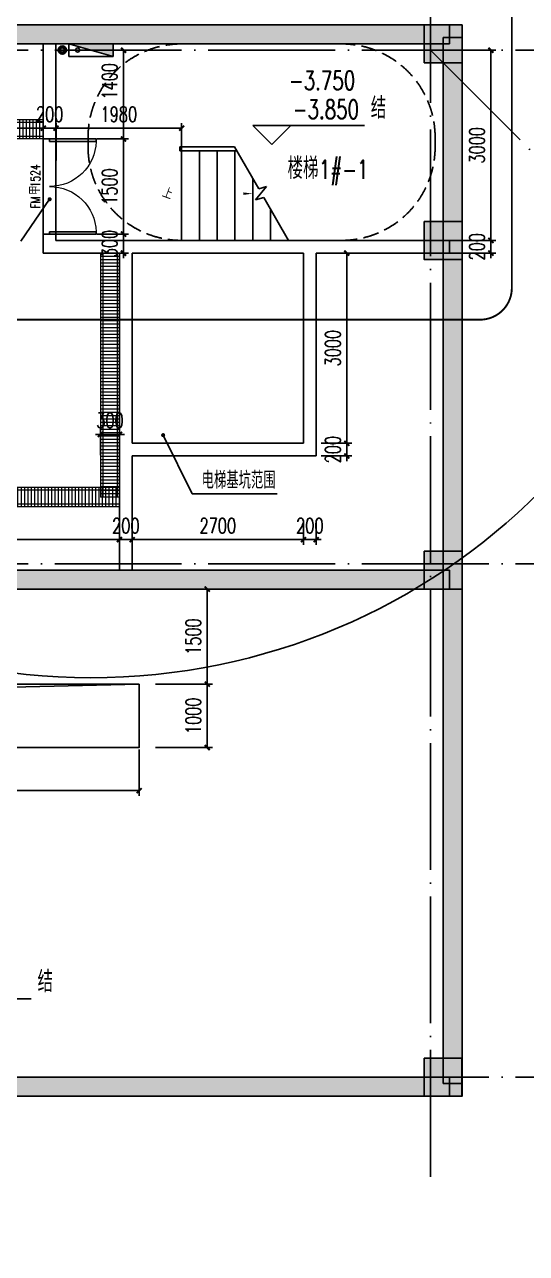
# Model space of a CAD drawing. Extents: x -1313754 to 847533, y 489853 to 941203.
# Drawn here: x -165249 to -157341, y 842840 to 862225 of the extents above; entities that cross this region are included whole.
import ezdxf

# ---------------------------------------------------------------- set-up
doc = ezdxf.new("R2010")
doc.units = 0
doc.header["$LTSCALE"] = 1000
doc.header["$MEASUREMENT"] = 0
doc.linetypes.add('DASH', pattern=[0.35, 0.25, -0.1])
doc.linetypes.add('DOTE', pattern=[2.42, 2, -0.2, 0.02, -0.2])
doc.layers.get('Defpoints').update_dxf_attribs({"color": 210})
for name, color, linetype in [('A-AXIS-DOTE', 14, 'DOTE'), ('A-AXIS-DP', 126, 'Continuous'), ('A-AXIS-SYMB', 3, 'Continuous'), ('A-LIN-V', 9, 'Continuous'), ('A-STAIR', 150, 'Continuous'), ('A-TEXT', 61, 'Continuous'), ('A-WINDOW', 140, 'Continuous'), ('A-防火门窗', 1, 'Continuous'), ('AS-COLN', 6, 'Continuous'), ('AS-WALL', 40, 'Continuous'), ('AS-结构边线层', 200, 'Continuous'), ('DIM_ELEV', 3, 'Continuous'), ('PUB_HATCH', 8, 'Continuous'), ('PUB_TEXT', 7, 'Continuous'), ('SB_ZF消火栓', 10, 'Continuous'), ('建-墙-填充', 8, 'Continuous'), ('建-文字', 7, 'Continuous'), ('建-标高', 3, 'Continuous'), ('建-箭头', 3, 'Continuous'), ('建-门窗编号', 7, 'Continuous')]:
    doc.layers.add(name, color=color, linetype=linetype)
doc.layers.add('A-WALL-HATCH', color=8, linetype='Continuous', lineweight=13)
doc.layers.add('LG-ZF消防', color=1, linetype='Continuous', lineweight=60)
doc.styles.add('_TCH_DIM', font='SIMPLEX', dxfattribs={"bigfont": 'GBCBIG'})
doc.styles.add('_TCH_DIM_T3', font='SIMPLEX', dxfattribs={"width": 0.705882, "bigfont": 'GBCBIG'})
doc.styles.add('A-STANDARD', font='SIMPLEX', dxfattribs={"bigfont": 'GBCBIG'})
doc.styles.add('A-WIN-LABEL', font='SIMPLEX', dxfattribs={"bigfont": 'GBCBIG'})
doc.dimstyles.new('_TCH_ARCH&&80', dxfattribs={"dimtxt": 238, "dimasz": 80, "dimexe": 80, "dimexo": 80, "dimgap": 101, "dimtad": 1, "dimdec": 0, "dimzin": 0, "dimdsep": 46, "dimtxsty": '_TCH_DIM_T3', "dimblk": 'ARCHTICK', "dimcen": 0.09, "dimclrt": 7, "dimazin": 2, "dimtfac": 1, "dimtdec": 0, "dimtix": 1, "dimtmove": 2, "dimatfit": 3, "dimfxl": 0, "dimtolj": 1, "dimtzin": 0, "dimarcsym": 0})

# ---------------------------------------------------------------- blocks, each defined once
blk = doc.blocks.new('dote')
at = {"layer": 'A-AXIS-DOTE'}
for p, q in [((61882.2, 39230), (61882.2, 60626.4)), ((46282.2, 57000), (66291.5, 57000)), ((61882.2, 57000), (91882.2, 27000)), ((46282.2, 48900), (66301.5, 48900)), ((46282.2, 40800), (66301.5, 40800))]:
    blk.add_line(p, q, dxfattribs=at)
blk = doc.blocks.new('43243')
at = {"layer": 'AS-结构边线层'}
for points in [[(-173954, 845320), (-158354, 845320), (-158354, 862220), (-173954, 862220)], [(-171854, 851820), (-163444, 851820), (-163444, 850820), (-171854, 850820)]]:
    blk.add_lwpolyline(points, close=True, dxfattribs=at)
blk.add_lwpolyline([(-171854, 850820), (-171490, 851630), (-163444, 851820)], dxfattribs=at)
blk = doc.blocks.new('3132')
at = {"layer": 'DIM_ELEV', "linetype": 'DASH', "const_width": 30}
blk.add_lwpolyline([(-165680, 862900), (-158070, 862900, -0.414214), (-157570, 862400), (-157570, 858070, -0.414214), (-158070, 857570), (-165680, 857570, -0.414214), (-166180, 858070), (-166180, 862400, -0.414214)], format="xyb", close=True, dxfattribs=at)
blk = doc.blocks.new('A$C5D961328')
at = {"layer": 'SB_ZF消火栓'}
blk.add_hatch(color=256, dxfattribs=at).paths.add_polyline_path([(0, 40), (700, 40), (700, 240)])
at = {"layer": 'A-LIN-V', "ltscale": 500}
blk.add_circle((350, 40), 10001, dxfattribs=at)
at = {"layer": 'SB_ZF消火栓'}
for p, q in [((700, 240), (0, 240)), ((0, 240), (0, 40)), ((700, 240), (0, 40)), ((700, 240), (700, 40)), ((0, 40), (700, 40))]:
    blk.add_line(p, q, dxfattribs=at)
at = {"layer": 'SB_ZF消火栓', "color": 1}
blk.add_circle((140, 140), 32.5, dxfattribs=at)
blk = doc.blocks.new('43242343')
at = {"layer": 'LG-ZF消防', "linetype": 'Continuous'}
blk.add_circle((-164654, 861823), 50, dxfattribs=at)
blk = doc.blocks.new('234243242332')
at = {"layer": 'LG-ZF消防', "linetype": 'Continuous'}
blk.add_blockref('43242343', (0, 0), dxfattribs=at)
at = {"layer": 'SB_ZF消火栓', "xscale": -1, "rotation": 180}
blk.add_blockref('A$C5D961328', (-164554, 861963), dxfattribs=at)
blk = doc.blocks.new('w4324323333')
at = {"layer": 'AS-COLN', "ltscale": 500}
for points in [[(-158954, 861620), (-158354, 861620), (-158354, 862220), (-158954, 862220)], [(-158954, 859120), (-158354, 859120), (-158354, 858520), (-158954, 858520)], [(-158954, 853920), (-158354, 853920), (-158354, 853320), (-158954, 853320)], [(-158954, 845920), (-158357, 845920), (-158357, 845320), (-158954, 845320)]]:
    blk.add_lwpolyline(points, close=True, dxfattribs=at)
blk = doc.blocks.new('_ArchTick')
at = {"color": 0, "linetype": 'ByBlock', "const_width": 0.4}
blk.add_lwpolyline([(-0.5, -0.5), (0.5, 0.5)], dxfattribs=at)
blk = doc.blocks.new('*D248')
at = {"layer": 'A-AXIS-DP', "color": 0, "lineweight": -2}
for p, q in [((-160574, 858620), (-160091, 858620)), ((-160171, 855620), (-160171, 858620)), ((-160574, 855620), (-160091, 855620))]:
    blk.add_line(p, q, dxfattribs=at)
at = {"layer": 'Defpoints', "color": 0}
for p in [(-160654, 858620), (-160171, 858620), (-160654, 855620)]:
    blk.add_point(p, dxfattribs=at)
at = {"layer": 'A-AXIS-DP', "color": 0, "lineweight": -2, "xscale": 80, "yscale": 80, "zscale": 80}
for p, rotation in [((-160171, 858620), 90), ((-160171, 855620), 270)]:
    blk.add_blockref('_ArchTick', p, dxfattribs=dict(at, rotation=rotation))
at = {"layer": 'A-AXIS-DP', "color": 7, "insert": (-160391, 857120), "char_height": 238, "attachment_point": 5, "rotation": 90, "style": '_TCH_DIM_T3'}
blk.add_mtext('\\A1;3000', dxfattribs=at)
blk = doc.blocks.new('*D249')
at = {"layer": 'A-AXIS-DP', "color": 0, "lineweight": -2}
for p, q in [((-160171, 855620), (-160171, 855700)), ((-160574, 855620), (-160091, 855620)), ((-160171, 855420), (-160171, 855620)), ((-160574, 855420), (-160091, 855420)), ((-160171, 855420), (-160171, 855340))]:
    blk.add_line(p, q, dxfattribs=at)
at = {"layer": 'Defpoints', "color": 0}
for p in [(-160654, 855620), (-160171, 855620), (-160654, 855420)]:
    blk.add_point(p, dxfattribs=at)
at = {"layer": 'A-AXIS-DP', "color": 0, "lineweight": -2, "xscale": 80, "yscale": 80, "zscale": 80}
for p, rotation in [((-160171, 855620), 270), ((-160171, 855420), 90)]:
    blk.add_blockref('_ArchTick', p, dxfattribs=dict(at, rotation=rotation))
at = {"layer": 'A-AXIS-DP', "color": 7, "insert": (-160391, 855520), "char_height": 238, "attachment_point": 5, "rotation": 90, "style": '_TCH_DIM_T3'}
blk.add_mtext('\\A1;200', dxfattribs=at)
blk = doc.blocks.new('*D451')
at = {"layer": 'A-AXIS-DP', "color": 0, "lineweight": -2}
for p, q in [((-164054, 855760), (-164134, 855760)), ((-164054, 855430), (-164054, 855840)), ((-164054, 855760), (-163754, 855760)), ((-163754, 855430), (-163754, 855840)), ((-163754, 855760), (-163674, 855760))]:
    blk.add_line(p, q, dxfattribs=at)
at = {"layer": 'Defpoints', "color": 0}
for p in [(-163754, 855760), (-164054, 855350), (-163754, 855350)]:
    blk.add_point(p, dxfattribs=at)
at = {"layer": 'A-AXIS-DP', "color": 0, "lineweight": -2, "xscale": 80, "yscale": 80, "zscale": 80}
blk.add_blockref('_ArchTick', (-164054, 855760), dxfattribs=at)
at = {"layer": 'A-AXIS-DP', "color": 0, "lineweight": -2, "xscale": 80, "yscale": 80, "zscale": 80, "rotation": 180}
blk.add_blockref('_ArchTick', (-163754, 855760), dxfattribs=at)
at = {"layer": 'A-AXIS-DP', "color": 7, "insert": (-163904, 855980), "char_height": 238, "attachment_point": 5, "style": '_TCH_DIM_T3'}
blk.add_mtext('\\A1;300', dxfattribs=at)
blk = doc.blocks.new('*D459')
at = {"layer": 'A-AXIS-DP', "color": 0, "lineweight": -2}
for p, q in [((-169354, 850790), (-169354, 850060)), ((-163444, 850790), (-163444, 850060)), ((-169354, 850140), (-163444, 850140))]:
    blk.add_line(p, q, dxfattribs=at)
at = {"layer": 'Defpoints', "color": 0}
for p in [(-169354, 850870), (-163444, 850870), (-163444, 850140)]:
    blk.add_point(p, dxfattribs=at)
at = {"layer": 'A-AXIS-DP', "color": 0, "lineweight": -2, "xscale": 80, "yscale": 80, "zscale": 80, "rotation": 180}
blk.add_blockref('_ArchTick', (-169354, 850140), dxfattribs=at)
at = {"layer": 'A-AXIS-DP', "color": 0, "lineweight": -2, "xscale": 80, "yscale": 80, "zscale": 80}
blk.add_blockref('_ArchTick', (-163444, 850140), dxfattribs=at)
at = {"layer": 'A-AXIS-DP', "color": 7, "insert": (-166399, 850360), "char_height": 238, "attachment_point": 5, "style": '_TCH_DIM_T3'}
blk.add_mtext('\\A1;5910', dxfattribs=at)
blk = doc.blocks.new('*D460')
at = {"layer": 'A-AXIS-DP', "color": 0, "lineweight": -2}
for p, q in [((-163184, 853320), (-162290, 853320)), ((-162370, 851820), (-162370, 853320)), ((-163184, 851820), (-162290, 851820))]:
    blk.add_line(p, q, dxfattribs=at)
at = {"layer": 'Defpoints', "color": 0}
for p in [(-163264, 853320), (-162370, 853320), (-163264, 851820)]:
    blk.add_point(p, dxfattribs=at)
at = {"layer": 'A-AXIS-DP', "color": 0, "lineweight": -2, "xscale": 80, "yscale": 80, "zscale": 80}
for p, rotation in [((-162370, 853320), 90), ((-162370, 851820), 270)]:
    blk.add_blockref('_ArchTick', p, dxfattribs=dict(at, rotation=rotation))
at = {"layer": 'A-AXIS-DP', "color": 7, "insert": (-162590, 852570), "char_height": 238, "attachment_point": 5, "rotation": 90, "style": '_TCH_DIM_T3'}
blk.add_mtext('\\A1;1500', dxfattribs=at)
blk = doc.blocks.new('*D461')
at = {"layer": 'A-AXIS-DP', "color": 0, "lineweight": -2}
for p, q in [((-163184, 851820), (-162290, 851820)), ((-162370, 850820), (-162370, 851820)), ((-163184, 850820), (-162290, 850820))]:
    blk.add_line(p, q, dxfattribs=at)
at = {"layer": 'Defpoints', "color": 0}
for p in [(-163264, 851820), (-162370, 851820), (-163264, 850820)]:
    blk.add_point(p, dxfattribs=at)
at = {"layer": 'A-AXIS-DP', "color": 0, "lineweight": -2, "xscale": 80, "yscale": 80, "zscale": 80}
for p, rotation in [((-162370, 851820), 90), ((-162370, 850820), 270)]:
    blk.add_blockref('_ArchTick', p, dxfattribs=dict(at, rotation=rotation))
at = {"layer": 'A-AXIS-DP', "color": 7, "insert": (-162590, 851320), "char_height": 238, "attachment_point": 5, "rotation": 90, "style": '_TCH_DIM_T3'}
blk.add_mtext('\\A1;1000', dxfattribs=at)
blk = doc.blocks.new('*D465')
at = {"layer": 'A-AXIS-DP', "color": 0, "lineweight": -2}
for p, q in [((-169354, 854370), (-169354, 854020)), ((-163754, 854370), (-163754, 854020)), ((-169354, 854100), (-163754, 854100))]:
    blk.add_line(p, q, dxfattribs=at)
at = {"layer": 'Defpoints', "color": 0}
for p in [(-169354, 854450), (-163754, 854450), (-163754, 854100)]:
    blk.add_point(p, dxfattribs=at)
at = {"layer": 'A-AXIS-DP', "color": 0, "lineweight": -2, "xscale": 80, "yscale": 80, "zscale": 80, "rotation": 180}
blk.add_blockref('_ArchTick', (-169354, 854100), dxfattribs=at)
at = {"layer": 'A-AXIS-DP', "color": 0, "lineweight": -2, "xscale": 80, "yscale": 80, "zscale": 80}
blk.add_blockref('_ArchTick', (-163754, 854100), dxfattribs=at)
at = {"layer": 'A-AXIS-DP', "color": 7, "insert": (-166554, 854320), "char_height": 238, "attachment_point": 5, "style": '_TCH_DIM_T3'}
blk.add_mtext('\\A1;5600', dxfattribs=at)
blk = doc.blocks.new('*D466')
at = {"layer": 'A-AXIS-DP', "color": 0, "lineweight": -2}
for p, q in [((-163754, 854370), (-163754, 854020)), ((-163554, 854370), (-163554, 854020)), ((-163754, 854100), (-163834, 854100)), ((-163754, 854100), (-163554, 854100)), ((-163554, 854100), (-163474, 854100))]:
    blk.add_line(p, q, dxfattribs=at)
at = {"layer": 'Defpoints', "color": 0}
for p in [(-163754, 854450), (-163554, 854450), (-163554, 854100)]:
    blk.add_point(p, dxfattribs=at)
at = {"layer": 'A-AXIS-DP', "color": 0, "lineweight": -2, "xscale": 80, "yscale": 80, "zscale": 80}
blk.add_blockref('_ArchTick', (-163754, 854100), dxfattribs=at)
at = {"layer": 'A-AXIS-DP', "color": 0, "lineweight": -2, "xscale": 80, "yscale": 80, "zscale": 80, "rotation": 180}
blk.add_blockref('_ArchTick', (-163554, 854100), dxfattribs=at)
at = {"layer": 'A-AXIS-DP', "color": 7, "insert": (-163654, 854320), "char_height": 238, "attachment_point": 5, "style": '_TCH_DIM_T3'}
blk.add_mtext('\\A1;200', dxfattribs=at)
blk = doc.blocks.new('*D467')
at = {"layer": 'A-AXIS-DP', "color": 0, "lineweight": -2}
for p, q in [((-163554, 854370), (-163554, 854020)), ((-160854, 854370), (-160854, 854020)), ((-163554, 854100), (-160854, 854100))]:
    blk.add_line(p, q, dxfattribs=at)
at = {"layer": 'Defpoints', "color": 0}
for p in [(-163554, 854450), (-160854, 854450), (-160854, 854100)]:
    blk.add_point(p, dxfattribs=at)
at = {"layer": 'A-AXIS-DP', "color": 0, "lineweight": -2, "xscale": 80, "yscale": 80, "zscale": 80, "rotation": 180}
blk.add_blockref('_ArchTick', (-163554, 854100), dxfattribs=at)
at = {"layer": 'A-AXIS-DP', "color": 0, "lineweight": -2, "xscale": 80, "yscale": 80, "zscale": 80}
blk.add_blockref('_ArchTick', (-160854, 854100), dxfattribs=at)
at = {"layer": 'A-AXIS-DP', "color": 7, "insert": (-162204, 854320), "char_height": 238, "attachment_point": 5, "style": '_TCH_DIM_T3'}
blk.add_mtext('\\A1;2700', dxfattribs=at)
blk = doc.blocks.new('*D468')
at = {"layer": 'A-AXIS-DP', "color": 0, "lineweight": -2}
for p, q in [((-160854, 854370), (-160854, 854020)), ((-160654, 854370), (-160654, 854020)), ((-160854, 854100), (-160934, 854100)), ((-160854, 854100), (-160654, 854100)), ((-160654, 854100), (-160574, 854100))]:
    blk.add_line(p, q, dxfattribs=at)
at = {"layer": 'Defpoints', "color": 0}
for p in [(-160854, 854450), (-160654, 854450), (-160654, 854100)]:
    blk.add_point(p, dxfattribs=at)
at = {"layer": 'A-AXIS-DP', "color": 0, "lineweight": -2, "xscale": 80, "yscale": 80, "zscale": 80}
blk.add_blockref('_ArchTick', (-160854, 854100), dxfattribs=at)
at = {"layer": 'A-AXIS-DP', "color": 0, "lineweight": -2, "xscale": 80, "yscale": 80, "zscale": 80, "rotation": 180}
blk.add_blockref('_ArchTick', (-160654, 854100), dxfattribs=at)
at = {"layer": 'A-AXIS-DP', "color": 7, "insert": (-160754, 854320), "char_height": 238, "attachment_point": 5, "style": '_TCH_DIM_T3'}
blk.add_mtext('\\A1;200', dxfattribs=at)
blk = doc.blocks.new('*D469')
at = {"layer": 'A-AXIS-DP', "color": 0, "lineweight": -2}
for p, q in [((-158674, 861820), (-157820, 861820)), ((-157900, 858820), (-157900, 861820)), ((-158674, 858820), (-157820, 858820))]:
    blk.add_line(p, q, dxfattribs=at)
at = {"layer": 'Defpoints', "color": 0}
for p in [(-158754, 861820), (-157900, 861820), (-158754, 858820)]:
    blk.add_point(p, dxfattribs=at)
at = {"layer": 'A-AXIS-DP', "color": 0, "lineweight": -2, "xscale": 80, "yscale": 80, "zscale": 80}
for p, rotation in [((-157900, 861820), 90), ((-157900, 858820), 270)]:
    blk.add_blockref('_ArchTick', p, dxfattribs=dict(at, rotation=rotation))
at = {"layer": 'A-AXIS-DP', "color": 7, "insert": (-158120, 860320), "char_height": 238, "attachment_point": 5, "rotation": 90, "style": '_TCH_DIM_T3'}
blk.add_mtext('\\A1;3000', dxfattribs=at)
blk = doc.blocks.new('*D470')
at = {"layer": 'A-AXIS-DP', "color": 0, "lineweight": -2}
for p, q in [((-158674, 858820), (-157820, 858820)), ((-157900, 858820), (-157900, 858900)), ((-157900, 858620), (-157900, 858820)), ((-158674, 858620), (-157820, 858620)), ((-157900, 858620), (-157900, 858540))]:
    blk.add_line(p, q, dxfattribs=at)
at = {"layer": 'Defpoints', "color": 0}
for p in [(-158754, 858820), (-157900, 858820), (-158754, 858620)]:
    blk.add_point(p, dxfattribs=at)
at = {"layer": 'A-AXIS-DP', "color": 0, "lineweight": -2, "xscale": 80, "yscale": 80, "zscale": 80}
for p, rotation in [((-157900, 858820), 270), ((-157900, 858620), 90)]:
    blk.add_blockref('_ArchTick', p, dxfattribs=dict(at, rotation=rotation))
at = {"layer": 'A-AXIS-DP', "color": 7, "insert": (-158120, 858720), "char_height": 238, "attachment_point": 5, "rotation": 90, "style": '_TCH_DIM_T3'}
blk.add_mtext('\\A1;200', dxfattribs=at)
blk = doc.blocks.new('*D471')
at = {"layer": 'A-AXIS-DP', "color": 0, "lineweight": -2}
for p, q in [((-169354, 860080), (-169354, 860670)), ((-169354, 860590), (-164954, 860590)), ((-164954, 860080), (-164954, 860670))]:
    blk.add_line(p, q, dxfattribs=at)
at = {"layer": 'Defpoints', "color": 0}
for p in [(-164954, 860590), (-169354, 860000), (-164954, 860000)]:
    blk.add_point(p, dxfattribs=at)
at = {"layer": 'A-AXIS-DP', "color": 0, "lineweight": -2, "xscale": 80, "yscale": 80, "zscale": 80, "rotation": 180}
blk.add_blockref('_ArchTick', (-169354, 860590), dxfattribs=at)
at = {"layer": 'A-AXIS-DP', "color": 0, "lineweight": -2, "xscale": 80, "yscale": 80, "zscale": 80}
blk.add_blockref('_ArchTick', (-164954, 860590), dxfattribs=at)
at = {"layer": 'A-AXIS-DP', "color": 7, "insert": (-167154, 860810), "char_height": 238, "attachment_point": 5, "style": '_TCH_DIM_T3'}
blk.add_mtext('\\A1;4400', dxfattribs=at)
blk = doc.blocks.new('*D472')
at = {"layer": 'A-AXIS-DP', "color": 0, "lineweight": -2}
for p, q in [((-164954, 860590), (-165034, 860590)), ((-164954, 860080), (-164954, 860670)), ((-164954, 860590), (-164754, 860590)), ((-164754, 860080), (-164754, 860670)), ((-164754, 860590), (-164674, 860590))]:
    blk.add_line(p, q, dxfattribs=at)
at = {"layer": 'Defpoints', "color": 0}
for p in [(-164754, 860590), (-164954, 860000), (-164754, 860000)]:
    blk.add_point(p, dxfattribs=at)
at = {"layer": 'A-AXIS-DP', "color": 0, "lineweight": -2, "xscale": 80, "yscale": 80, "zscale": 80}
blk.add_blockref('_ArchTick', (-164954, 860590), dxfattribs=at)
at = {"layer": 'A-AXIS-DP', "color": 0, "lineweight": -2, "xscale": 80, "yscale": 80, "zscale": 80, "rotation": 180}
blk.add_blockref('_ArchTick', (-164754, 860590), dxfattribs=at)
at = {"layer": 'A-AXIS-DP', "color": 7, "insert": (-164854, 860810), "char_height": 238, "attachment_point": 5, "style": '_TCH_DIM_T3'}
blk.add_mtext('\\A1;200', dxfattribs=at)
blk = doc.blocks.new('*D473')
at = {"layer": 'A-AXIS-DP', "color": 0, "lineweight": -2}
for p, q in [((-164754, 860080), (-164754, 860670)), ((-164754, 860590), (-162774, 860590)), ((-162774, 860080), (-162774, 860670))]:
    blk.add_line(p, q, dxfattribs=at)
at = {"layer": 'Defpoints', "color": 0}
for p in [(-162774, 860590), (-164754, 860000), (-162774, 860000)]:
    blk.add_point(p, dxfattribs=at)
at = {"layer": 'A-AXIS-DP', "color": 0, "lineweight": -2, "xscale": 80, "yscale": 80, "zscale": 80, "rotation": 180}
blk.add_blockref('_ArchTick', (-164754, 860590), dxfattribs=at)
at = {"layer": 'A-AXIS-DP', "color": 0, "lineweight": -2, "xscale": 80, "yscale": 80, "zscale": 80}
blk.add_blockref('_ArchTick', (-162774, 860590), dxfattribs=at)
at = {"layer": 'A-AXIS-DP', "color": 7, "insert": (-163764, 860810), "char_height": 238, "attachment_point": 5, "style": '_TCH_DIM_T3'}
blk.add_mtext('\\A1;1980', dxfattribs=at)
blk = doc.blocks.new('*D474')
at = {"layer": 'A-AXIS-DP', "color": 0, "lineweight": -2}
for p, q in [((-164113, 861820), (-163610, 861820)), ((-163690, 860420), (-163690, 861820)), ((-164113, 860420), (-163610, 860420))]:
    blk.add_line(p, q, dxfattribs=at)
at = {"layer": 'Defpoints', "color": 0}
for p in [(-164193, 861820), (-163690, 861820), (-164193, 860420)]:
    blk.add_point(p, dxfattribs=at)
at = {"layer": 'A-AXIS-DP', "color": 0, "lineweight": -2, "xscale": 80, "yscale": 80, "zscale": 80}
for p, rotation in [((-163690, 861820), 90), ((-163690, 860420), 270)]:
    blk.add_blockref('_ArchTick', p, dxfattribs=dict(at, rotation=rotation))
at = {"layer": 'A-AXIS-DP', "color": 7, "insert": (-163910, 861330), "char_height": 238, "attachment_point": 5, "rotation": 90, "style": '_TCH_DIM_T3'}
blk.add_mtext('\\A1;1400', dxfattribs=at)
blk = doc.blocks.new('*D475')
at = {"layer": 'A-AXIS-DP', "color": 0, "lineweight": -2}
for p, q in [((-164113, 860420), (-163610, 860420)), ((-163690, 858920), (-163690, 860420)), ((-164113, 858920), (-163610, 858920))]:
    blk.add_line(p, q, dxfattribs=at)
at = {"layer": 'Defpoints', "color": 0}
for p in [(-164193, 860420), (-163690, 860420), (-164193, 858920)]:
    blk.add_point(p, dxfattribs=at)
at = {"layer": 'A-AXIS-DP', "color": 0, "lineweight": -2, "xscale": 80, "yscale": 80, "zscale": 80}
for p, rotation in [((-163690, 860420), 90), ((-163690, 858920), 270)]:
    blk.add_blockref('_ArchTick', p, dxfattribs=dict(at, rotation=rotation))
at = {"layer": 'A-AXIS-DP', "color": 7, "insert": (-163910, 859670), "char_height": 238, "attachment_point": 5, "rotation": 90, "style": '_TCH_DIM_T3'}
blk.add_mtext('\\A1;1500', dxfattribs=at)
blk = doc.blocks.new('*D476')
at = {"layer": 'A-AXIS-DP', "color": 0, "lineweight": -2}
for p, q in [((-163690, 858920), (-163690, 859000)), ((-164113, 858920), (-163610, 858920)), ((-163690, 858620), (-163690, 858920)), ((-164113, 858620), (-163610, 858620)), ((-163690, 858620), (-163690, 858540))]:
    blk.add_line(p, q, dxfattribs=at)
at = {"layer": 'Defpoints', "color": 0}
for p in [(-164193, 858920), (-163690, 858920), (-164193, 858620)]:
    blk.add_point(p, dxfattribs=at)
at = {"layer": 'A-AXIS-DP', "color": 0, "lineweight": -2, "xscale": 80, "yscale": 80, "zscale": 80}
for p, rotation in [((-163690, 858920), 270), ((-163690, 858620), 90)]:
    blk.add_blockref('_ArchTick', p, dxfattribs=dict(at, rotation=rotation))
at = {"layer": 'A-AXIS-DP', "color": 7, "insert": (-163910, 858770), "char_height": 238, "attachment_point": 5, "rotation": 90, "style": '_TCH_DIM_T3'}
blk.add_mtext('\\A1;300', dxfattribs=at)
blk = doc.blocks.new('$DorLib2D$00000002')
for p, q in [((-0.5, 0), (-0.5, 0.4875)), ((-0.475, 0.4875), (-0.5, 0.4875)), ((-0.475, 0), (-0.475, 0.4875)), ((0.475, 0), (0.475, 0.4875)), ((0.475, 0.4875), (0.5, 0.4875)), ((0.5, 0), (0.5, 0.4875)), ((-0.5, 0), (-0.475, 0)), ((0.5, 0), (0.475, 0))]:
    blk.add_line(p, q)
at = {"lineweight": 13}
for centre, start, end in [((-0.4875, 0), 0, 88.53072), ((0.4875, 0), 91.46928, 180)]:
    blk.add_arc(centre, 0.4875, start, end, dxfattribs=at)
blk = doc.blocks.new('$LinePat$饰面砖')
at = {"color": 0}
for p, q in [((0, 0), (70, 0)), ((0, 0), (0, -100)), ((17.5, 0), (17.5, -100)), ((35, 0), (35, -100)), ((52.5, 0), (52.5, -100)), ((70, 0), (70, -100)), ((0, -100), (70, -100))]:
    blk.add_line(p, q, dxfattribs=at)
at = {"color": 0, "linetype": 'DASH'}
for p, q in [((0, -12.5), (70, -12.5)), ((0, -87.5), (70, -87.5))]:
    blk.add_line(p, q, dxfattribs=at)

msp = doc.modelspace()

# ---------------------------------------------------------------- hatches: boundary and pattern name
at = {"layer": 'PUB_HATCH'}
for points in [[(-158954.2, 861620), (-158354.2, 861620), (-158354.2, 862220), (-158954.2, 862220)], [(-158954.2, 858520), (-158354.2, 858520), (-158354.2, 859120), (-158954.2, 859120)], [(-158954.2, 853320), (-158354.2, 853320), (-158354.2, 853920), (-158954.2, 853920)], [(-158954.2, 845320), (-158354.2, 845320), (-158354.2, 845920), (-158954.2, 845920)]]:
    msp.add_hatch(color=256, dxfattribs=at).paths.add_polyline_path(points)
at = {"layer": '建-墙-填充'}
for points in [[(-173954.2, 862220), (-173654.2, 861920), (-164854.2, 861920), (-164854.2, 862220)], [(-164854.2, 862220), (-164854.2, 861920), (-158554.2, 861920), (-158554.2, 862220)], [(-158654.2, 862020), (-158654.2, 845520), (-158354.2, 845520), (-158354.2, 862020)], [(-163654.2, 853320), (-163654.2, 853620), (-173854.2, 853620), (-173854.2, 853320)], [(-158554.2, 853620), (-163654.2, 853620), (-163654.2, 853320), (-158554.2, 853320)], [(-158554.2, 845620), (-173854.2, 845620), (-173854.2, 845320), (-158554.2, 845320)]]:
    msp.add_hatch(color=256, dxfattribs=at).paths.add_polyline_path(points)

# ---------------------------------------------------------------- linework, layer by layer
at = {"layer": 'A-AXIS-DP', "color": 9, "linetype": 'DASH'}
for p, q in [((-164249.2, 860445.3), (-164249.2, 860295.3)), ((-158779.2, 860445.3), (-158779.2, 860295.3))]:
    msp.add_line(p, q, dxfattribs=at)
for points in [[(-162774.2, 861920.3, 0.4142136), (-164249.2, 860445.3)], [(-160254.2, 861920.3, -0.4142136), (-158779.2, 860445.3)], [(-162774.2, 858820.3, -0.4142136), (-164249.2, 860295.3)], [(-160254.2, 858820.3, 0.4142136), (-158779.2, 860295.3)]]:
    msp.add_lwpolyline(points, format="xyb", dxfattribs=at)
at = {"layer": 'A-AXIS-DP'}
msp.add_lwpolyline([(-171854.2, 850820), (-171490, 851630), (-163444.2, 851820)], dxfattribs=at)
at = {"layer": 'A-AXIS-SYMB'}
for p, q in [((-164854.2, 859470), (-165310, 858810)), ((-163065.5, 855748.2), (-162610, 854820)), ((-162610, 854820), (-161270, 854820))]:
    msp.add_line(p, q, dxfattribs=at)
at = {"layer": 'A-AXIS-SYMB', "const_width": 32}
for points in [[(-164845.1, 859483.2, 1), (-164863.3, 859456.8, 1)], [(-163072.6, 855762.5, 1), (-163058.5, 855733.8, 1)]]:
    msp.add_lwpolyline(points, format="xyb", close=True, dxfattribs=at)
at = {"layer": 'A-STAIR'}
for p, q in [((-162804.2, 860295.3), (-161940, 860295.3)), ((-162804.2, 860295.3), (-162804.2, 860235.3)), ((-162804.2, 860235.3), (-161905.3, 860235.3)), ((-162774.2, 860295.3), (-161940, 860295.3)), ((-162774.2, 860235.3), (-162774.2, 858820.3)), ((-162494.2, 860235.3), (-162494.2, 858820.3)), ((-162214.2, 860235.3), (-162214.2, 858820.3)), ((-161559.1, 859635.6), (-161940, 860295.3)), ((-161934.2, 860235.3), (-161934.2, 858820.3)), ((-161654.2, 859800.3), (-161654.2, 858820.3)), ((-161609.6, 859462.4), (-161436.8, 859668.4)), ((-161436.8, 859668.4), (-161559.1, 859635.6)), ((-161479.2, 859497.3), (-161609.6, 859462.4)), ((-161088.4, 858820.3), (-161479.2, 859497.3)), ((-161374.2, 859315.3), (-161374.2, 858820.3)), ((-162774.2, 858820.3), (-161088.4, 858820.3)), ((-161094.2, 858830.4), (-161094.2, 858820.3))]:
    msp.add_line(p, q, dxfattribs=at)
at = {"layer": 'A-防火门窗', "color": 1}
for p, q in [((-164954.2, 860420), (-164954.2, 858920)), ((-164754.2, 860420), (-164754.2, 858920))]:
    msp.add_line(p, q, dxfattribs=at)
at = {"layer": 'AS-COLN'}
for p, q in [((-173954.2, 862220), (-164854.2, 862220)), ((-164854.2, 862220), (-158554.2, 862220)), ((-158354.2, 862220), (-158954.2, 862220)), ((-158554.2, 862220), (-158554.2, 861920)), ((-158354.2, 861620), (-158354.2, 862220)), ((-173654.2, 861920), (-164854.2, 861920)), ((-164854.2, 861920), (-158554.2, 861920)), ((-158954.2, 861920), (-158954.2, 861620)), ((-158654.2, 862020), (-158654.2, 845520)), ((-158354.2, 862020), (-158654.2, 862020)), ((-158354.2, 862020), (-158354.2, 845520)), ((-158954.2, 861620), (-158654.2, 861620)), ((-158654.2, 859120), (-158954.2, 859120)), ((-158954.2, 859120), (-158954.2, 858520)), ((-158354.2, 858520), (-158354.2, 859120)), ((-158954.2, 858520), (-158654.2, 858520)), ((-158654.2, 853920), (-158954.2, 853920)), ((-158954.2, 853920), (-158954.2, 853620)), ((-158354.2, 853320), (-158354.2, 853920)), ((-163654.2, 853620), (-173854.2, 853620)), ((-158554.2, 853620), (-163654.2, 853620)), ((-158554.2, 853320), (-158554.2, 853620)), ((-163654.2, 853320), (-173854.2, 853320)), ((-158554.2, 853320), (-163654.2, 853320)), ((-158954.2, 853320), (-158654.2, 853320)), ((-158654.2, 845920), (-158954.2, 845920)), ((-158954.2, 845920), (-158954.2, 845620)), ((-158354.2, 845320), (-158354.2, 845920)), ((-158554.2, 845620), (-173854.2, 845620)), ((-158554.2, 845320), (-158554.2, 845620)), ((-158354.2, 845520), (-158654.2, 845520)), ((-158554.2, 845320), (-173854.2, 845320)), ((-158954.2, 845320), (-158356.5, 845320)), ((-158356.5, 845320), (-158354.2, 845320))]:
    msp.add_line(p, q, dxfattribs=at)
msp.add_lwpolyline([(-163444.2, 850820), (-171854.2, 850820), (-171854.2, 851820), (-163444.2, 851820)], close=True, dxfattribs=at)
at = {"layer": 'AS-WALL'}
for p, q in [((-164954.2, 861920), (-164954.2, 860420)), ((-164754.2, 860420), (-164754.2, 861920)), ((-164954.2, 860420), (-164754.2, 860420)), ((-164754.2, 858920), (-164954.2, 858920)), ((-164954.2, 858920), (-164954.2, 858620)), ((-164754.2, 858820), (-164754.2, 858920)), ((-164754.2, 858820), (-163654.2, 858820)), ((-163654.2, 858820), (-160754.2, 858820)), ((-160754.2, 858820), (-158554.2, 858820)), ((-158554.2, 858820), (-158554.2, 858620)), ((-164954.2, 858620), (-163754.2, 858620)), ((-163754.2, 858620), (-163754.2, 855520)), ((-163554.2, 858620), (-163554.2, 855620)), ((-163554.2, 858620), (-160854.2, 858620)), ((-160854.2, 858620), (-160854.2, 855620)), ((-160654.2, 858620), (-160654.2, 855420)), ((-160654.2, 858620), (-158554.2, 858620)), ((-163754.2, 855520), (-163754.2, 853620)), ((-163554.2, 855620), (-160854.2, 855620)), ((-163554.2, 855420), (-160654.2, 855420)), ((-163554.2, 855420), (-163554.2, 853620))]:
    msp.add_line(p, q, dxfattribs=at)
at = {"layer": '建-标高'}
for p, q in [((-161352.8, 860335), (-161652.8, 860635)), ((-161652.8, 860635), (-159892.8, 860635)), ((-161352.8, 860335), (-161052.8, 860635)), ((-166904.4, 846855), (-165144.4, 846855))]:
    msp.add_line(p, q, dxfattribs=at)
at = {"layer": '建-箭头'}
msp.add_lwpolyline([(-162914.2, 859557.8, 0, 0, 0), (-161654.2, 859557.8, 0, 40, 0), (-161804.2, 859557.8, 0, 0, 0)], format="xyseb", dxfattribs=at)

# ---------------------------------------------------------------- block references
at = {"layer": 'A-AXIS-DP'}
msp.add_blockref('3132', (0, 0), dxfattribs=at)
at = {"layer": 'A-WALL-HATCH', "yscale": 3, "zscale": 3}
for p, xscale, rotation in [((-165165.4, 860420), 3.016807492303456, 179.9999999900766), ((-164954.2, 860420), 3.016807492303456, 179.9999999900766), ((-163754.2, 858620), 3.055555562637625, 270.0001734213634), ((-163754.2, 858406.1), 3.055555562637625, 270.0001734213634), ((-163754.2, 858192.2), 3.055555562637625, 270.0001734213634), ((-163754.2, 857978.3), 3.055555562637625, 270.0001734213634), ((-163754.2, 857764.4), 3.055555562637625, 270.0001734213634), ((-163754.2, 857550.6), 3.055555562637625, 270.0001734213634), ((-163754.2, 857336.7), 3.055555562637625, 270.0001734213634), ((-163754.2, 857122.8), 3.055555562637625, 270.0001734213634), ((-163754.2, 856908.9), 3.055555562637625, 270.0001734213634), ((-163754.2, 856695), 3.055555562637625, 270.0001734213634), ((-163754.2, 856481.1), 3.055555562637625, 270.0001734213634), ((-163754.2, 856267.2), 3.055555562637625, 270.0001734213634), ((-163754.2, 856053.3), 3.055555562637625, 270.0001734213634), ((-163754.2, 855839.4), 3.055555562637625, 270.0001734213634), ((-163754.2, 855625.6), 3.055555562637625, 270.0001734213634), ((-163754.2, 855411.7), 3.055555562637625, 270.0001734213634), ((-163754.2, 855197.8), 3.055555562637625, 270.0001734213634), ((-165246.9, 854620), 3.046429221982824, 179.9999999894123), ((-165033.7, 854620), 3.046429221982824, 179.9999999894123), ((-164820.4, 854620), 3.046429221982824, 179.9999999894123), ((-164607.2, 854620), 3.046429221982824, 179.9999999894123), ((-164393.9, 854620), 3.046429221982824, 179.9999999894123), ((-164180.7, 854620), 3.046429221982824, 179.9999999894123), ((-163967.4, 854620), 3.046429221982824, 179.9999999894123), ((-163754.2, 854983.9), 3.055555562637625, 270.0001734213634), ((-163754.2, 854620), 3.046429221982824, 179.9999999894123)]:
    msp.add_blockref('$LinePat$饰面砖', p, dxfattribs=dict(at, xscale=xscale, rotation=rotation))
at = {"layer": 'A-WINDOW'}
msp.add_blockref('43243', (0, 0), dxfattribs=at)
at = {"layer": 'A-防火门窗', "color": 1, "xscale": -1500, "yscale": 1500, "zscale": 200, "rotation": 269.9999999259153}
msp.add_blockref('$DorLib2D$00000002', (-164854.2, 859670), dxfattribs=at)
at = {"layer": 'AS-COLN'}
msp.add_blockref('w4324323333', (0, 0), dxfattribs=at)
at = {"layer": 'AS-WALL'}
msp.add_blockref('dote', (-220736.4, 804820), dxfattribs=at)
at = {"layer": 'SB_ZF消火栓', "linetype": 'Continuous'}
msp.add_blockref('234243242332', (0, 0), dxfattribs=at)

# ---------------------------------------------------------------- texts
at = {"layer": 'A-TEXT', "style": 'A-STANDARD'}
msp.add_text('楼梯', height=337.59, dxfattribs=at).set_placement((-161104.2, 859790))
at = {"layer": 'A-TEXT', "style": 'A-STANDARD', "width": 0.705882}
msp.add_text('1#-1', height=297.5, dxfattribs=at).set_placement((-160612.7, 859790))
at = {"layer": 'PUB_TEXT', "style": 'A-STANDARD', "width": 0.705882}
for s, p in [('-3.750', (-161082.8, 861195)), ('-3.850', (-161022.8, 860740))]:
    msp.add_text(s, height=297.5, dxfattribs=at).set_placement(p)
at = {"layer": 'PUB_TEXT'}
for s, height, style, p in [('结', 337.6, 'A-STANDARD', (-159792.8, 860740)), ('电梯基坑范围', 270.07, '_TCH_DIM', (-162459.1, 854904)), ('结', 337.6, 'A-STANDARD', (-165044.4, 846960))]:
    msp.add_text(s, height=height, dxfattribs=dict(at, style=style)).set_placement(p)
at = {"layer": '建-文字', "style": 'A-STANDARD'}
msp.add_text('上', height=168.8, rotation=339.92971, dxfattribs=at).set_placement((-163094.6, 859511.4))
at = {"layer": '建-门窗编号', "color": 1, "style": 'A-WIN-LABEL', "width": 0.705882}
for s, p in [('1524', (-165004.2, 859658.9)), ('FM', (-165004.2, 859326.1))]:
    msp.add_text(s, height=148.75, rotation=90, dxfattribs=at).set_placement(p)
at = {"layer": '建-门窗编号', "color": 1, "style": 'A-WIN-LABEL'}
msp.add_text('甲', height=168.8, rotation=90, dxfattribs=at).set_placement((-165004.2, 859536.1))

# ---------------------------------------------------------------- dimensions: what is measured, and where the dimension line sits
at = {"layer": 'A-AXIS-DP'}
dim = msp.add_linear_dim(base=(-163690, 861820), p1=(-164192.9, 860420), p2=(-164192.9, 861820), angle=90, dimstyle='_TCH_ARCH&&80', dxfattribs=at)
dim.commit()
dim.dimension.update_dxf_attribs({"geometry": '*D474', "text_midpoint": (-163910, 861330), "dimtype": 129})
for p1, p2, distance, picture, middle in [((-158754.2, 858820), (-158754.2, 861820), -854.2, '*D469', (-158120, 860320)), ((-169354.2, 860000), (-164954.2, 860000), 590, '*D471', (-167154.2, 860810)), ((-164954.2, 860000), (-164754.2, 860000), 590, '*D472', (-164854.2, 860810)), ((-164754.2, 860000), (-162774.2, 860000), 590, '*D473', (-163764.2, 860810)), ((-164192.9, 858920), (-164192.9, 860420), -502.9, '*D475', (-163910, 859670)), ((-164192.9, 858620), (-164192.9, 858920), -502.9, '*D476', (-163910, 858770)), ((-158754.2, 858620), (-158754.2, 858820), -854.2, '*D470', (-158120, 858720)), ((-160654.2, 855620), (-160654.2, 858620), -483.3, '*D248', (-160390.8, 857120)), ((-164054.2, 855350), (-163754.2, 855350), 410, '*D451', (-163904.2, 855980)), ((-160654.2, 855420), (-160654.2, 855620), -483.3, '*D249', (-160390.8, 855520)), ((-169354.2, 854450), (-163754.2, 854450), -350, '*D465', (-166554.2, 854320)), ((-163754.2, 854450), (-163554.2, 854450), -350, '*D466', (-163654.2, 854320)), ((-163554.2, 854450), (-160854.2, 854450), -350, '*D467', (-162204.2, 854320)), ((-160854.2, 854450), (-160654.2, 854450), -350, '*D468', (-160754.2, 854320)), ((-163264.2, 851820), (-163264.2, 853320), -894.2, '*D460', (-162590, 852570)), ((-163264.2, 850820), (-163264.2, 851820), -894.2, '*D461', (-162590, 851320)), ((-169354.2, 850870), (-163444.2, 850870), -730, '*D459', (-166399.2, 850360))]:
    dim = msp.add_aligned_dim(p1=p1, p2=p2, distance=distance, dimstyle='_TCH_ARCH&&80', dxfattribs=at)
    dim.commit()
    dim.dimension.update_dxf_attribs({"geometry": picture, "text_midpoint": middle})

doc.saveas('drawing.dxf')
